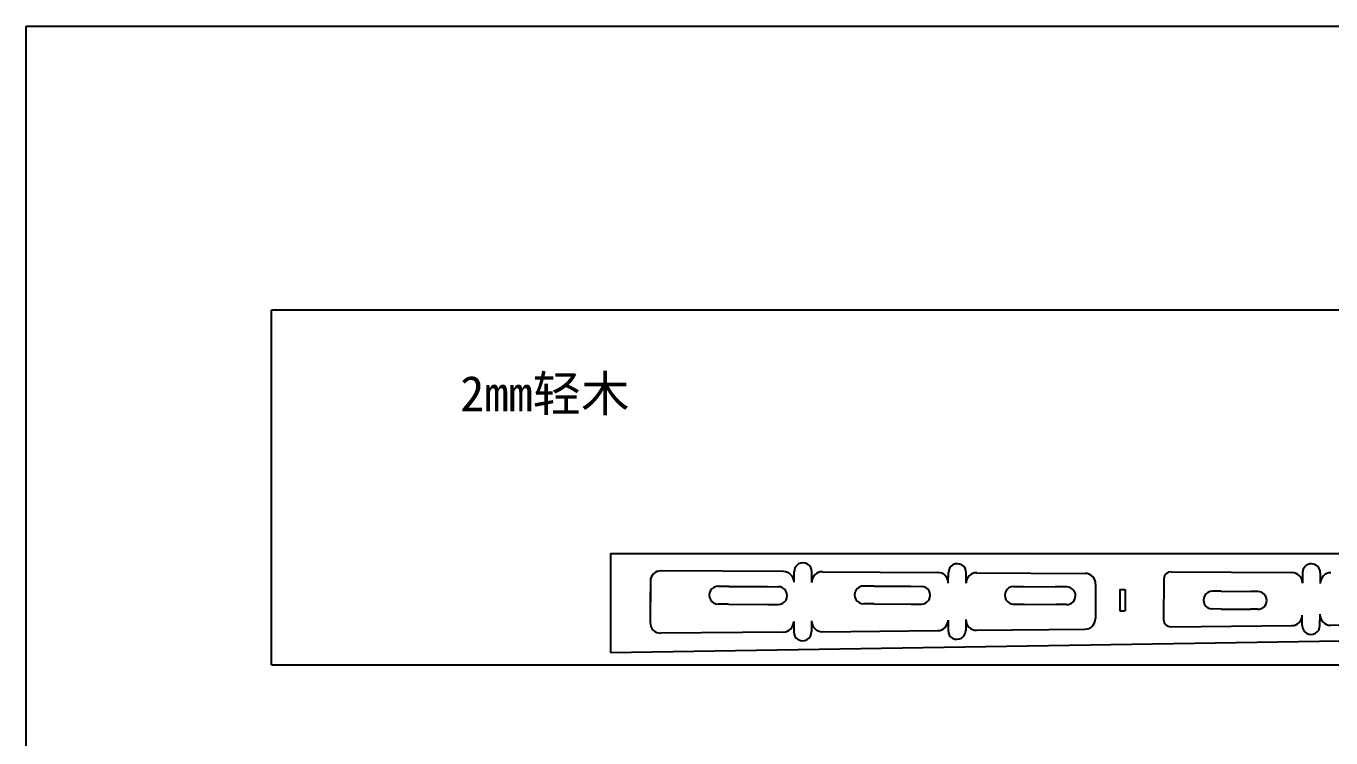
# Model space of a CAD drawing. Header units: inches. Extents: x 2105 to 3676, y -593 to 929.
# Drawn here: x 2104.8 to 2472.6, y 728.3 to 929 of the extents above; entities that cross this region are included whole.
import ezdxf

# ---------------------------------------------------------------- set-up
doc = ezdxf.new("R2010")
doc.units = ezdxf.units.IN
doc.header["$MEASUREMENT"] = 0
doc.layers.add('LAYER01', color=7, linetype='Continuous')
doc.styles.get("Standard").update_dxf_attribs({"font": 'arial.ttf'})

msp = doc.modelspace()

# ---------------------------------------------------------------- linework, layer by layer
at = {"color": 7}
for p, q in [((2173.94, 748.88), (2173.97, 848.88)), ((3173.94, 848.88), (2173.97, 848.88)), ((2464.61, 774.91), (2464.59, 771.91)), ((2469.61, 774.88), (2469.59, 772.16)), ((2383.19, 771), (2385.9, 770.99)), ((2398.04, 770.9), (2394.86, 770.92)), ((2441.7, 769.63), (2439.19, 769.65)), ((2452.03, 769.56), (2449.95, 769.58)), ((2383.15, 766), (2386.15, 765.98)), ((2398.08, 765.9), (2395.25, 765.92)), ((2441.66, 764.64), (2439.15, 764.65)), ((2452, 764.56), (2450, 764.58)), ((2464.51, 759.98), (2464.52, 762.81)), ((2469.51, 760.03), (2469.53, 763.21)), ((2469.51, 759.95), (2469.51, 760.03)), ((2173.94, 748.88), (3173.94, 748.88))]:
    msp.add_line(p, q, dxfattribs=at)
for p, q in [((2269.49, 780.28), (2269.49, 752.34)), ((2269.49, 780.28), (2414.39, 780.28)), ((2414.39, 780.28), (2577.17, 780.28)), ((2318.27, 775.21), (2283.77, 775.42)), ((2318.27, 775.21), (2318.28, 775.21)), ((2321.25, 772.2), (2321.27, 775.18)), ((2326.25, 772.16), (2326.27, 775.09)), ((2329.27, 775.15), (2361.77, 774.95)), ((2364.75, 771.93), (2364.77, 774.93)), ((2364.77, 774.87), (2364.77, 774.87)), ((2369.75, 771.9), (2369.77, 774.96)), ((2372.77, 774.88), (2403.28, 774.7)), ((2280.76, 772.44), (2280.69, 760.85)), ((2280.76, 772.44), (2280.72, 766.64)), ((2280.76, 772.44), (2280.72, 766.64)), ((2302.84, 771.02), (2299.91, 771.03)), ((2313.74, 770.95), (2316.77, 770.93)), ((2343.86, 771.1), (2340.8, 771.12)), ((2354.09, 771.04), (2357.23, 771.02)), ((2406.26, 771.68), (2406.2, 761.92)), ((2413.09, 770.17), (2413.09, 764.17)), ((2413.09, 770.17), (2414.59, 770.17)), ((2414.59, 770.17), (2414.59, 764.17)), ((2302.81, 766.02), (2299.83, 766.04)), ((2313.88, 765.95), (2316.79, 765.93)), ((2316.77, 765.93), (2316.77, 765.93)), ((2343.83, 766.1), (2340.83, 766.12)), ((2340.89, 766.12), (2340.89, 766.12)), ((2354.23, 766.04), (2357.14, 766.02)), ((2269.49, 752.34), (2848.35, 761.74)), ((2364.69, 761.54), (2364.67, 758.62)), ((2369.69, 761.67), (2369.67, 758.53)), ((2413.09, 764.17), (2414.59, 764.17)), ((2318.22, 758.15), (2283.71, 757.83)), ((2321.19, 761.13), (2321.17, 758.22)), ((2321.17, 758.24), (2321.17, 758.24)), ((2326.19, 761.27), (2326.17, 758.24)), ((2326.17, 758.27), (2326.17, 758.27)), ((2329.22, 758.25), (2361.72, 758.55)), ((2372.72, 758.66), (2403.23, 758.94))]:
    msp.add_line(p, q)
at = {"color": 0}
for p, q in [((2425.53, 773.18), (2425.45, 761.65)), ((2427.54, 775.17), (2461.61, 774.93)), ((2427.46, 759.64), (2461.55, 759.95)), ((2472.55, 760.06), (2508.46, 760.39))]:
    msp.add_line(p, q, dxfattribs=at)
at = {"color": 3}
msp.add_lwpolyline([(2104.77, 929.05), (3675.61, 929.05), (3675.61, -588.86), (2104.77, -592.65)], close=True, dxfattribs=at)
for centre, radius, start, end in [((2323.77, 775.16), 2.5, 358.408, 179.6529), ((2367.27, 774.92), 2.5, 358.2038, 180.9613), ((2283.76, 772.42), 3, 89.6529, 179.6529), ((2318.25, 772.21), 3, 359.6529, 89.6529), ((2329.25, 772.15), 3, 89.6529, 179.6529), ((2361.75, 771.95), 3, 359.6529, 89.6529), ((2372.75, 771.88), 3, 89.6529, 179.6529), ((2403.26, 771.7), 3, 359.6529, 89.6529), ((2299.85, 768.54), 2.5, 88.408, 269.6529), ((2316.84, 768.43), 2.5, 269.0264, 91.6446), ((2340.84, 768.62), 2.5, 88.2038, 270.9613), ((2357.16, 768.52), 2.5, 269.6529, 91.102), ((2361.69, 761.55), 3, 270.5332, 359.6529), ((2372.69, 761.66), 3, 179.6529, 270.5332), ((2403.2, 761.94), 3, 270.5332, 359.6529), ((2283.69, 760.83), 3, 179.6529, 270.5332), ((2318.19, 761.15), 3, 270.5332, 359.6529), ((2323.67, 758.2), 2.5, 179.0264, 1.6446), ((2329.19, 761.25), 3, 179.6529, 270.5332), ((2367.17, 758.6), 2.5, 179.6529, 1.102)]:
    msp.add_arc(centre, radius, start, end)
at = {"color": 7}
for centre, radius, start, end in [((2467.11, 774.89), 2.5, 359.6009, 179.6009), ((2467.11, 774.89), 2.5, 359.6009, 179.6009), ((2461.59, 771.93), 3, 359.6009, 89.6009), ((2472.58, 771.86), 3, 89.6009, 179.6529), ((2383.17, 768.5), 2.5, 89.6009, 269.6009), ((2383.17, 768.5), 2.5, 89.6009, 269.6009), ((2398.1, 768.4), 2.5, 269.6009, 89.6009), ((2439.17, 767.15), 2.5, 89.6009, 269.6009), ((2452.02, 767.06), 2.5, 269.6009, 89.6009), ((2461.53, 762.95), 3, 270.5348, 359.6009), ((2472.52, 763.06), 3, 179.6529, 270.5348), ((2467.01, 759.96), 2.5, 179.6009, 359.6009)]:
    msp.add_arc(centre, radius, start, end, dxfattribs=at)
at = {"color": 0}
for centre, start, end in [((2427.53, 773.17), 89.6009, 179.6009), ((2427.45, 761.64), 179.6009, 270.5348)]:
    msp.add_arc(centre, 2, start, end, dxfattribs=at)
at = {"layer": 'LAYER01'}
for p, q in [((2302.84, 771.02), (2313.74, 770.95)), ((2343.86, 771.1), (2354.09, 771.04)), ((2385.9, 770.99), (2394.86, 770.92)), ((2441.7, 769.63), (2449.95, 769.58)), ((2302.81, 766.02), (2313.88, 765.95)), ((2343.83, 766.1), (2354.23, 766.04)), ((2386.15, 765.98), (2395.25, 765.92)), ((2441.66, 764.64), (2450, 764.58))]:
    msp.add_line(p, q, dxfattribs=at)

# ---------------------------------------------------------------- texts
at = {"insert": (2227.15, 830.4), "char_height": 10, "attachment_point": 1}
msp.add_mtext_dynamic_manual_height_columns('{\\fSimSun|b0|i0|c134|p34;2mm轻木}', width=123.2202, gutter_width=12.5, heights=[23.9], dxfattribs=at)

doc.saveas('drawing.dxf')
